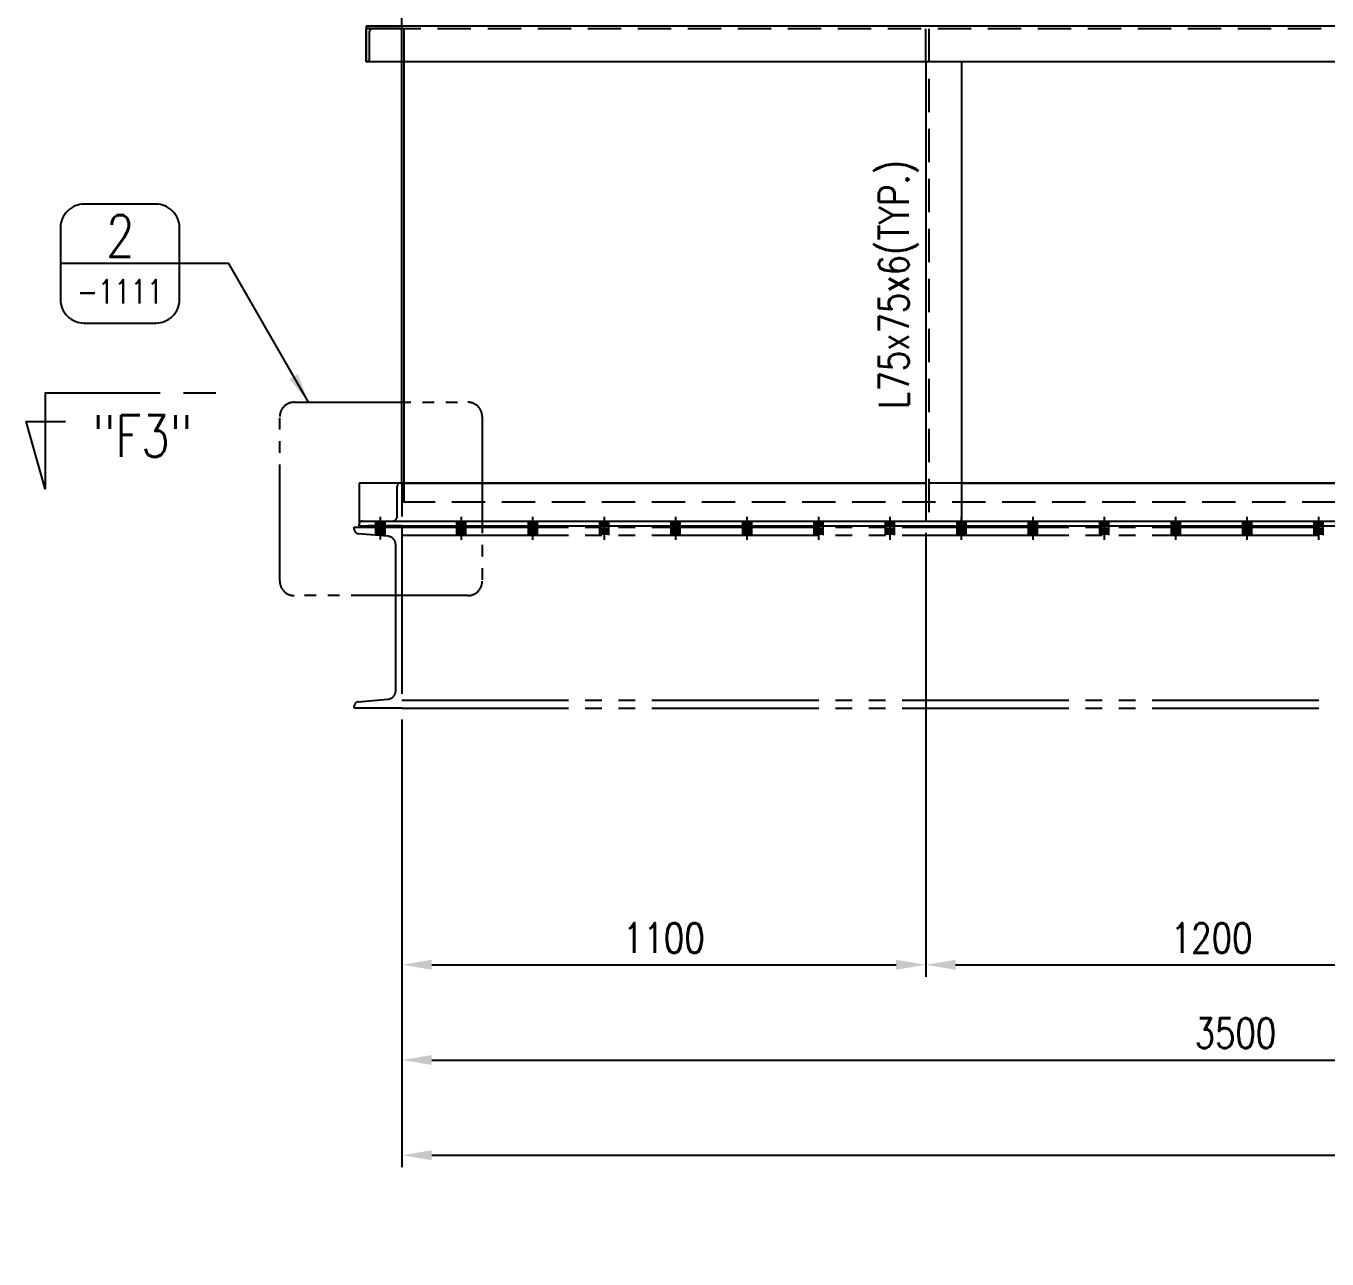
# Model space of a CAD drawing. Header units: millimetres. Extents: x 0 to 134087, y -49114 to 20834.
# Drawn here: x 120476 to 123207, y -41612 to -39022 of the extents above; entities that cross this region are included whole.
import ezdxf
from ezdxf.enums import TextEntityAlignment as Align

# ---------------------------------------------------------------- set-up
doc = ezdxf.new("R2010")
doc.units = ezdxf.units.MM
doc.header["$LTSCALE"] = 35
for name, pattern in [('JNK-CENTER', [34, 30, -1.5, 1, -1.5]), ('JNK-HIDDEN', [3, 2, -1]), ('JNK-PHANTOM', [15, 10, -1, 1, -1, 1, -1]), ('PH2', [15, 10, -1, 1, -1, 1, -1])]:
    doc.linetypes.add(name, pattern=pattern)
for name, color, linetype in [('CEN-R', 1, 'JNK-CENTER'), ('CON-C', 4, 'Continuous'), ('CON-G', 3, 'Continuous'), ('CON-W', 7, 'Continuous'), ('CON-Y', 2, 'Continuous'), ('det', 2, 'PH2'), ('Dim-W', 7, 'Continuous'), ('HID-Y', 2, 'JNK-HIDDEN'), ('PHA-M', 6, 'JNK-PHANTOM'), ('STL-OBJT', 7, 'Continuous'), ('TXTD-Y', 2, 'Continuous'), ('TXTN-G', 3, 'Continuous'), ('TXTT-C', 4, 'Continuous')]:
    doc.layers.add(name, color=color, linetype=linetype)
doc.styles.add('SIMPLEX', font='simplex.shx', dxfattribs={"width": 0.8})
doc.dimstyles.new('DIM25', dxfattribs={"dimscale": 25, "dimtxt": 2.5, "dimasz": 2.5, "dimexe": 1, "dimexo": 1, "dimgap": 1, "dimtad": 1, "dimdec": 1, "dimdsep": 46, "dimtxsty": 'SIMPLEX', "dimcen": 0, "dimclrt": 2, "dimazin": 2, "dimtfac": 1, "dimtdec": 1, "dimtix": 1, "dimtmove": 2, "dimatfit": 0, "dimfxl": 0.18, "dimtolj": 1, "dimtzin": 0, "dimarcsym": 0})

# ---------------------------------------------------------------- blocks, each defined once
blk = doc.blocks.new('det-tag')
at = {"layer": 'CON-Y'}
blk.add_line((5, 0), (-5, 0), dxfattribs=at)
blk.add_lwpolyline([(-3, -5), (3, -5, 0.414214), (5, -3), (5, 3, 0.414214), (3, 5), (-3, 5, 0.414214), (-5, 3), (-5, -3, 0.414214)], format="xyb", close=True, dxfattribs=at)
at = {"layer": 'CON-G', "style": 'SIMPLEX', "width": 0.8}
blk.add_attdef('TAG', text='', height=3.5, dxfattribs=at).set_placement((0.02, 0.58), align=Align.CENTER)
at = {"layer": 'CON-Y', "style": 'SIMPLEX', "width": 0.8}
blk.add_attdef('-8888', text='', height=2, dxfattribs=at).set_placement((0, -3.34), align=Align.CENTER)
blk = doc.blocks.new('*D3164')
at = {"layer": 'DEFPOINTS', "color": 0, "transparency": 16777216}
for p in [(122364.9, -40062.2), (121264.9, -40455.2), (122364.9, -40994.3)]:
    blk.add_point(p, dxfattribs=at)
at = {"layer": 'Dim-W', "color": 0, "lineweight": -2, "transparency": 16777216}
for p, q in [((122364.9, -40087.2), (122364.9, -41019.3)), ((121264.9, -40480.2), (121264.9, -41019.3)), ((121327.4, -40994.3), (122302.4, -40994.3))]:
    blk.add_line(p, q, dxfattribs=at)
at = {"layer": 'Dim-W', "color": 0, "transparency": 16777216}
for points in [[(121327.4, -40983.9), (121327.4, -41004.7), (121264.9, -40994.3)], [(122302.4, -40983.9), (122302.4, -41004.7), (122364.9, -40994.3)]]:
    blk.add_solid(points, dxfattribs=at)
at = {"layer": 'Dim-W', "color": 2, "transparency": 16777216, "insert": (121814.9, -40938), "char_height": 62.5, "attachment_point": 5, "style": 'SIMPLEX', "bg_fill": 3, "box_fill_scale": 1.1, "bg_fill_color": 256, "bg_fill_true_color": 13158600, "bg_fill_transparency": 0}
blk.add_mtext('\\A1;1100', dxfattribs=at)
blk = doc.blocks.new('*D3165')
at = {"layer": 'DEFPOINTS', "color": 0, "transparency": 16777216}
for p in [(122364.9, -40062.2), (123564.9, -40062.2), (123564.9, -40994.3)]:
    blk.add_point(p, dxfattribs=at)
at = {"layer": 'Dim-W', "color": 0, "lineweight": -2, "transparency": 16777216}
for p, q in [((122364.9, -40087.2), (122364.9, -41019.3)), ((123564.9, -40087.2), (123564.9, -41019.3)), ((122427.4, -40994.3), (123502.4, -40994.3))]:
    blk.add_line(p, q, dxfattribs=at)
at = {"layer": 'Dim-W', "color": 0, "transparency": 16777216}
for points in [[(122427.4, -40983.9), (122427.4, -41004.7), (122364.9, -40994.3)], [(123502.4, -40983.9), (123502.4, -41004.7), (123564.9, -40994.3)]]:
    blk.add_solid(points, dxfattribs=at)
at = {"layer": 'Dim-W', "color": 2, "transparency": 16777216, "insert": (122964.9, -40938), "char_height": 62.5, "attachment_point": 5, "style": 'SIMPLEX', "bg_fill": 3, "box_fill_scale": 1.1, "bg_fill_color": 256, "bg_fill_true_color": 13158600, "bg_fill_transparency": 0}
blk.add_mtext('\\A1;1200', dxfattribs=at)
blk = doc.blocks.new('*D3170')
at = {"layer": 'DEFPOINTS', "color": 0, "transparency": 16777216}
for p in [(121264.9, -40455.2), (124764.9, -40555.2), (124764.9, -41194.3)]:
    blk.add_point(p, dxfattribs=at)
at = {"layer": 'Dim-W', "color": 0, "lineweight": -2, "transparency": 16777216}
for p, q in [((121264.9, -40480.2), (121264.9, -41219.3)), ((124764.9, -40580.2), (124764.9, -41219.3)), ((121327.4, -41194.3), (124702.4, -41194.3))]:
    blk.add_line(p, q, dxfattribs=at)
at = {"layer": 'Dim-W', "color": 0, "transparency": 16777216}
for points in [[(121327.4, -41183.9), (121327.4, -41204.7), (121264.9, -41194.3)], [(124702.4, -41183.9), (124702.4, -41204.7), (124764.9, -41194.3)]]:
    blk.add_solid(points, dxfattribs=at)
at = {"layer": 'Dim-W', "color": 2, "transparency": 16777216, "insert": (123014.9, -41138), "char_height": 62.5, "attachment_point": 5, "style": 'SIMPLEX', "bg_fill": 3, "box_fill_scale": 1.1, "bg_fill_color": 256, "bg_fill_true_color": 13158600, "bg_fill_transparency": 0}
blk.add_mtext('\\A1;3500', dxfattribs=at)
blk = doc.blocks.new('*D3206')
at = {"layer": 'DEFPOINTS', "color": 0, "transparency": 16777216}
for p in [(121264.9, -40454.1), (128264.9, -40453.3), (128264.9, -41394.3)]:
    blk.add_point(p, dxfattribs=at)
at = {"layer": 'Dim-W', "color": 0, "lineweight": -2, "transparency": 16777216}
for p, q in [((121264.9, -40479.1), (121264.9, -41419.3)), ((128264.9, -40478.3), (128264.9, -41419.3)), ((121327.4, -41394.3), (128202.4, -41394.3))]:
    blk.add_line(p, q, dxfattribs=at)
at = {"layer": 'Dim-W', "color": 0, "transparency": 16777216}
for points in [[(121327.4, -41383.9), (121327.4, -41404.7), (121264.9, -41394.3)], [(128202.4, -41383.9), (128202.4, -41404.7), (128264.9, -41394.3)]]:
    blk.add_solid(points, dxfattribs=at)
at = {"layer": 'Dim-W', "color": 2, "transparency": 16777216, "char_height": 62.5, "attachment_point": 5, "style": 'SIMPLEX'}
for s, insert in [('\\A1;7000', (124764.9, -41338)), ('\\A1;(O/O CASING PL.)', (124764.9, -41466.9))]:
    blk.add_mtext(s, dxfattribs=dict(at, insert=insert))
blk = doc.blocks.new('SECMARK2')
at = {"layer": 'TXTT-C'}
blk.add_line((0, 0), (-2.72, 0), dxfattribs=at)
blk.add_lwpolyline([(-4.67, 0), (-14.32, 0), (-14.32, 8.05), (-15.93, 2.38), (-12.63, 2.38)], dxfattribs=at)
at = {"layer": 'TXTT-C', "style": 'SIMPLEX', "width": 1.17}
blk.add_attdef('TAG', text='', height=3.5, dxfattribs=at).set_placement((-7.82, 1.36), align=Align.CENTER)

msp = doc.modelspace()

# ---------------------------------------------------------------- hatches: boundary and pattern name
at = {"layer": 'Dim-W'}
h = msp.add_hatch(color=256, dxfattribs=at)
h.paths.add_polyline_path([(121219.8544, -40062.2481), (121210.3544, -40062.2481), (121210.3544, -40072.2481), (121219.8544, -40072.2481)])
h.paths.add_polyline_path([(121229.3544, -40062.2481), (121219.8544, -40062.2481), (121219.8544, -40072.2481), (121229.3544, -40072.2481)])
h.paths.add_polyline_path([(121219.8544, -40075.2481), (121210.3544, -40075.2481), (121210.3544, -40091.9231), (121219.8544, -40092.7543)])
h.paths.add_polyline_path([(121229.3544, -40075.2481), (121219.8544, -40075.2481), (121219.8544, -40092.7543), (121229.3544, -40093.5854)])

# ---------------------------------------------------------------- linework, layer by layer
at = {"layer": 'CEN-R'}
msp.add_line((121219.8544, -40101.2481), (121219.8544, -40053.2481), dxfattribs=at)
at = {"layer": 'CON-G'}
for p, q in [((121264.8544, -39022.2481), (121264.8544, -38023.2481)), ((128339.8544, -39022.2481), (121189.8544, -39022.2481)), ((121189.8544, -39022.2481), (121189.8544, -39097.2481)), ((128339.8544, -39097.2481), (121189.8544, -39097.2481)), ((121264.8544, -39982.2481), (121264.8544, -39097.2481)), ((121269.8544, -39982.2481), (121269.8544, -39097.2481)), ((122364.8544, -39097.2481), (122364.8544, -40062.2481)), ((122439.8544, -39097.2481), (122439.8544, -40062.2481)), ((122364.8544, -39982.2481), (121174.8544, -39982.2481)), ((121174.8544, -39982.2481), (121174.8544, -40072.2481)), ((121264.8544, -39982.2481), (122364.8544, -39982.2481)), ((122439.8544, -39982.2481), (123564.8544, -39982.2481)), ((123276.8544, -39982.2481), (122439.8544, -39982.2481)), ((121174.8544, -40062.2481), (128354.8544, -40062.2481)), ((121174.8544, -40072.2481), (128354.8544, -40072.2481))]:
    msp.add_line(p, q, dxfattribs=at)
at = {"layer": 'det', "ltscale": 0.7}
msp.add_lwpolyline([(121038.4813, -39812.6653), (121403.3961, -39812.6653, -0.414213562), (121433.3961, -39842.6653), (121433.3961, -40188.5995, -0.414213562), (121403.3961, -40218.5995), (121038.4813, -40218.5995, -0.414213562), (121008.4813, -40188.5995), (121008.4813, -39842.6653, -0.414213562)], format="xyb", close=True, dxfattribs=at)
at = {"layer": 'HID-Y'}
for p, q in [((128339.8544, -39028.2481), (121189.8544, -39028.2481)), ((121264.8544, -39097.2481), (121264.8544, -39022.2481)), ((121269.8544, -39097.2481), (121269.8544, -39022.2481)), ((122364.8544, -39097.2481), (122364.8544, -39028.2481)), ((122370.8544, -39028.2481), (122370.8544, -40062.2481)), ((121269.8544, -40022.2481), (121269.8544, -39982.2481)), ((122439.8544, -39982.2481), (122364.8544, -39982.2481)), ((128264.8544, -40022.2481), (121264.8544, -40022.2481)), ((121210.3544, -40072.2481), (121210.3544, -40062.2481)), ((121229.3544, -40072.2481), (121229.3544, -40062.2481)), ((121210.3544, -40091.9231), (121210.3544, -40075.2481)), ((121229.3544, -40093.5854), (121229.3544, -40075.2481))]:
    msp.add_line(p, q, dxfattribs=at)
for points in [[(121189.8544, -39022.2481), (121264.8544, -39022.2481), (121264.8544, -39024.2481, -0.414213562), (121260.8544, -39028.2481), (121204.3544, -39028.2481, 0.414213562), (121195.8544, -39036.7481), (121195.8544, -39093.2481, -0.414213562), (121191.8544, -39097.2481), (121189.8544, -39097.2481)], [(121264.8544, -40072.2481), (121174.8544, -40072.2481), (121174.8544, -40069.2481, -0.414213562), (121181.8544, -40062.2481), (121244.8544, -40062.2481, 0.414213562), (121254.8544, -40052.2481), (121254.8544, -39989.2481, -0.414213562), (121261.8544, -39982.2481), (121264.8544, -39982.2481)]]:
    msp.add_lwpolyline(points, format="xyb", close=True, dxfattribs=at)
at = {"layer": 'PHA-M'}
for p, q in [((121264.8544, -40075.2481), (128264.8544, -40075.2481)), ((121264.8544, -40091.7481), (128264.8544, -40091.7481)), ((121264.8544, -40438.7481), (128264.8544, -40438.7481)), ((121264.8544, -40455.2481), (128264.8544, -40455.2481))]:
    msp.add_line(p, q, dxfattribs=at)
msp.add_lwpolyline([(121264.8544, -40075.2481), (121264.8544, -40455.2481), (121164.8544, -40455.2481), (121164.8544, -40450.8009, -0.388878732), (121173.07, -40441.8351), (121235.4232, -40436.3799, 0.388878732), (121251.8544, -40418.4484), (121251.8544, -40112.0479, 0.388878732), (121235.4232, -40094.1164), (121173.07, -40088.6612, -0.388878732), (121164.8544, -40079.6954), (121164.8544, -40075.2481)], format="xyb", close=True, dxfattribs=at)

# ---------------------------------------------------------------- block references
at = {"layer": 'CON-W'}
ref = msp.add_blockref('SECMARK2', (120873.8941, -39793.2867), dxfattribs=dict(at, xscale=-25, yscale=25, zscale=25, rotation=180))
ref.add_attrib('TAG', '"F3"', (120615.2925, -39926.9534), dxfattribs={"layer": 'CON-C', "height": 87.5, "style": 'SIMPLEX', "width": 0.8})
at = {"layer": 'det', "ltscale": 0.7}
ref = msp.add_blockref('det-tag', (120672.971, -39521.3202), dxfattribs=dict(at, xscale=25, yscale=25, zscale=25))
ref.add_attrib('TAG', '2', dxfattribs={"layer": 'TXTN-G', "height": 87.5, "style": 'SIMPLEX', "width": 0.8}).set_placement((120673.5543, -39506.8202), align=Align.CENTER)
ref.add_attrib('-8888', '-1111', dxfattribs={"layer": 'TXTD-Y', "height": 50, "style": 'SIMPLEX', "width": 0.8}).set_placement((120672.971, -39604.8202), align=Align.CENTER)

# ---------------------------------------------------------------- texts
at = {"layer": 'CON-Y', "style": 'SIMPLEX', "width": 0.8}
msp.add_text('L75x75x6(TYP.)', height=62.5, rotation=90, dxfattribs=at).set_placement((122328.9089, -39826.7829))

# ---------------------------------------------------------------- leaders
at = {"layer": 'STL-OBJT'}
msp.add_leader([(121068.7757, -39812.6653), (120901.2614, -39521.3202), (120797.971, -39521.3202)], dimstyle='DIM25', dxfattribs=at)

# ---------------------------------------------------------------- next in the draw order: dimensions: what is measured, and where the dimension line sits
at = {"layer": 'Dim-W'}
dim = msp.add_linear_dim(base=(122364.8544, -40994.2964), p1=(121264.8544, -40455.2481), p2=(122364.8544, -40062.2481), dimstyle='DIM25', override={"dimdec": 0, "dimtdec": 0, "dimtix": 0, "dimtmove": 0, "dimatfit": 2, "dimtfill": 1}, dxfattribs=at)
dim.commit()
dim.dimension.update_dxf_attribs({"geometry": '*D3164', "text_midpoint": (121814.8544, -40994.2964), "dimtype": 160})

# ---------------------------------------------------------------- next in the draw order: hatches: boundary and pattern name
h = msp.add_hatch(color=256, dxfattribs=at)
h.paths.add_polyline_path([(121389.8544, -40062.2481), (121380.3544, -40062.2481), (121380.3544, -40072.2481), (121389.8544, -40072.2481)])
h.paths.add_polyline_path([(121399.3544, -40062.2481), (121389.8544, -40062.2481), (121389.8544, -40072.2481), (121399.3544, -40072.2481)])
h.paths.add_polyline_path([(121389.8544, -40075.2481), (121380.3544, -40075.2481), (121380.3544, -40091.7481), (121389.8544, -40091.7481)])
h.paths.add_polyline_path([(121399.3544, -40075.2481), (121389.8544, -40075.2481), (121389.8544, -40091.7481), (121399.3544, -40091.7481)])
h = msp.add_hatch(color=256, dxfattribs=at)
h.paths.add_polyline_path([(121539.8544, -40062.2481), (121530.3544, -40062.2481), (121530.3544, -40072.2481), (121539.8544, -40072.2481)])
h.paths.add_polyline_path([(121549.3544, -40062.2481), (121539.8544, -40062.2481), (121539.8544, -40072.2481), (121549.3544, -40072.2481)])
h.paths.add_polyline_path([(121539.8544, -40075.2481), (121530.3544, -40075.2481), (121530.3544, -40091.7481), (121539.8544, -40091.7481)])
h.paths.add_polyline_path([(121549.3544, -40075.2481), (121539.8544, -40075.2481), (121539.8544, -40091.7481), (121549.3544, -40091.7481)])
h = msp.add_hatch(color=256, dxfattribs=at)
h.paths.add_polyline_path([(121689.8544, -40062.2481), (121680.3544, -40062.2481), (121680.3544, -40072.2481), (121689.8544, -40072.2481)])
h.paths.add_polyline_path([(121699.3544, -40062.2481), (121689.8544, -40062.2481), (121689.8544, -40072.2481), (121699.3544, -40072.2481)])
h.paths.add_polyline_path([(121689.8544, -40075.2481), (121680.3544, -40075.2481), (121680.3544, -40091.7481), (121689.8544, -40091.7481)])
h.paths.add_polyline_path([(121699.3544, -40075.2481), (121689.8544, -40075.2481), (121689.8544, -40091.7481), (121699.3544, -40091.7481)])
h = msp.add_hatch(color=256, dxfattribs=at)
h.paths.add_polyline_path([(121839.8544, -40062.2481), (121830.3544, -40062.2481), (121830.3544, -40072.2481), (121839.8544, -40072.2481)])
h.paths.add_polyline_path([(121849.3544, -40062.2481), (121839.8544, -40062.2481), (121839.8544, -40072.2481), (121849.3544, -40072.2481)])
h.paths.add_polyline_path([(121839.8544, -40075.2481), (121830.3544, -40075.2481), (121830.3544, -40091.7481), (121839.8544, -40091.7481)])
h.paths.add_polyline_path([(121849.3544, -40075.2481), (121839.8544, -40075.2481), (121839.8544, -40091.7481), (121849.3544, -40091.7481)])
h = msp.add_hatch(color=256, dxfattribs=at)
h.paths.add_polyline_path([(121989.8544, -40062.2481), (121980.3544, -40062.2481), (121980.3544, -40072.2481), (121989.8544, -40072.2481)])
h.paths.add_polyline_path([(121999.3544, -40062.2481), (121989.8544, -40062.2481), (121989.8544, -40072.2481), (121999.3544, -40072.2481)])
h.paths.add_polyline_path([(121989.8544, -40075.2481), (121980.3544, -40075.2481), (121980.3544, -40091.7481), (121989.8544, -40091.7481)])
h.paths.add_polyline_path([(121999.3544, -40075.2481), (121989.8544, -40075.2481), (121989.8544, -40091.7481), (121999.3544, -40091.7481)])
h = msp.add_hatch(color=256, dxfattribs=at)
h.paths.add_polyline_path([(122139.8544, -40062.2481), (122130.3544, -40062.2481), (122130.3544, -40072.2481), (122139.8544, -40072.2481)])
h.paths.add_polyline_path([(122149.3544, -40062.2481), (122139.8544, -40062.2481), (122139.8544, -40072.2481), (122149.3544, -40072.2481)])
h.paths.add_polyline_path([(122139.8544, -40075.2481), (122130.3544, -40075.2481), (122130.3544, -40091.7481), (122139.8544, -40091.7481)])
h.paths.add_polyline_path([(122149.3544, -40075.2481), (122139.8544, -40075.2481), (122139.8544, -40091.7481), (122149.3544, -40091.7481)])
h = msp.add_hatch(color=256, dxfattribs=at)
h.paths.add_polyline_path([(122289.8544, -40062.2481), (122280.3544, -40062.2481), (122280.3544, -40072.2481), (122289.8544, -40072.2481)])
h.paths.add_polyline_path([(122299.3544, -40062.2481), (122289.8544, -40062.2481), (122289.8544, -40072.2481), (122299.3544, -40072.2481)])
h.paths.add_polyline_path([(122289.8544, -40075.2481), (122280.3544, -40075.2481), (122280.3544, -40091.7481), (122289.8544, -40091.7481)])
h.paths.add_polyline_path([(122299.3544, -40075.2481), (122289.8544, -40075.2481), (122289.8544, -40091.7481), (122299.3544, -40091.7481)])

# ---------------------------------------------------------------- next in the draw order: linework, layer by layer
at = {"layer": 'CEN-R'}
for p, q in [((121389.8544, -40101.7481), (121389.8544, -40053.2481)), ((121539.8544, -40101.7481), (121539.8544, -40053.2481)), ((121689.8544, -40101.7481), (121689.8544, -40053.2481)), ((121839.8544, -40101.7481), (121839.8544, -40053.2481)), ((121989.8544, -40101.7481), (121989.8544, -40053.2481)), ((122139.8544, -40101.7481), (122139.8544, -40053.2481)), ((122289.8544, -40101.7481), (122289.8544, -40053.2481))]:
    msp.add_line(p, q, dxfattribs=at)
at = {"layer": 'HID-Y'}
for p, q in [((121380.3544, -40072.2481), (121380.3544, -40062.2481)), ((121399.3544, -40072.2481), (121399.3544, -40062.2481)), ((121530.3544, -40072.2481), (121530.3544, -40062.2481)), ((121549.3544, -40072.2481), (121549.3544, -40062.2481)), ((121680.3544, -40072.2481), (121680.3544, -40062.2481)), ((121699.3544, -40072.2481), (121699.3544, -40062.2481)), ((121830.3544, -40072.2481), (121830.3544, -40062.2481)), ((121849.3544, -40072.2481), (121849.3544, -40062.2481)), ((121980.3544, -40072.2481), (121980.3544, -40062.2481)), ((121999.3544, -40072.2481), (121999.3544, -40062.2481)), ((122130.3544, -40072.2481), (122130.3544, -40062.2481)), ((122149.3544, -40072.2481), (122149.3544, -40062.2481)), ((122280.3544, -40072.2481), (122280.3544, -40062.2481)), ((122299.3544, -40072.2481), (122299.3544, -40062.2481)), ((121380.3544, -40091.7481), (121380.3544, -40075.2481)), ((121399.3544, -40091.7481), (121399.3544, -40075.2481)), ((121530.3544, -40091.7481), (121530.3544, -40075.2481)), ((121549.3544, -40091.7481), (121549.3544, -40075.2481)), ((121680.3544, -40091.7481), (121680.3544, -40075.2481)), ((121699.3544, -40091.7481), (121699.3544, -40075.2481)), ((121830.3544, -40091.7481), (121830.3544, -40075.2481)), ((121849.3544, -40091.7481), (121849.3544, -40075.2481)), ((121980.3544, -40091.7481), (121980.3544, -40075.2481)), ((121999.3544, -40091.7481), (121999.3544, -40075.2481)), ((122130.3544, -40091.7481), (122130.3544, -40075.2481)), ((122149.3544, -40091.7481), (122149.3544, -40075.2481)), ((122280.3544, -40091.7481), (122280.3544, -40075.2481)), ((122299.3544, -40091.7481), (122299.3544, -40075.2481))]:
    msp.add_line(p, q, dxfattribs=at)

# ---------------------------------------------------------------- next in the draw order: dimensions: what is measured, and where the dimension line sits
at = {"layer": 'Dim-W'}
dim = msp.add_linear_dim(base=(123564.8544, -40994.2964), p1=(122364.8544, -40062.2481), p2=(123564.8544, -40062.2481), dimstyle='DIM25', override={"dimdec": 0, "dimtdec": 0, "dimtix": 0, "dimatfit": 2, "dimtfill": 1}, dxfattribs=at)
dim.commit()
dim.dimension.update_dxf_attribs({"geometry": '*D3165', "text_midpoint": (122964.8544, -40938.0464)})

# ---------------------------------------------------------------- next in the draw order: hatches: boundary and pattern name
h = msp.add_hatch(color=256, dxfattribs=at)
h.paths.add_polyline_path([(122439.8544, -40062.2481), (122430.3544, -40062.2481), (122430.3544, -40072.2481), (122439.8544, -40072.2481)])
h.paths.add_polyline_path([(122449.3544, -40062.2481), (122439.8544, -40062.2481), (122439.8544, -40072.2481), (122449.3544, -40072.2481)])
h.paths.add_polyline_path([(122439.8544, -40075.2481), (122430.3544, -40075.2481), (122430.3544, -40091.7481), (122439.8544, -40091.7481)])
h.paths.add_polyline_path([(122449.3544, -40075.2481), (122439.8544, -40075.2481), (122439.8544, -40091.7481), (122449.3544, -40091.7481)])
h = msp.add_hatch(color=256, dxfattribs=at)
h.paths.add_polyline_path([(122589.8544, -40062.2481), (122580.3544, -40062.2481), (122580.3544, -40072.2481), (122589.8544, -40072.2481)])
h.paths.add_polyline_path([(122599.3544, -40062.2481), (122589.8544, -40062.2481), (122589.8544, -40072.2481), (122599.3544, -40072.2481)])
h.paths.add_polyline_path([(122589.8544, -40075.2481), (122580.3544, -40075.2481), (122580.3544, -40091.7481), (122589.8544, -40091.7481)])
h.paths.add_polyline_path([(122599.3544, -40075.2481), (122589.8544, -40075.2481), (122589.8544, -40091.7481), (122599.3544, -40091.7481)])
h = msp.add_hatch(color=256, dxfattribs=at)
h.paths.add_polyline_path([(122739.8544, -40062.2481), (122730.3544, -40062.2481), (122730.3544, -40072.2481), (122739.8544, -40072.2481)])
h.paths.add_polyline_path([(122749.3544, -40062.2481), (122739.8544, -40062.2481), (122739.8544, -40072.2481), (122749.3544, -40072.2481)])
h.paths.add_polyline_path([(122739.8544, -40075.2481), (122730.3544, -40075.2481), (122730.3544, -40091.7481), (122739.8544, -40091.7481)])
h.paths.add_polyline_path([(122749.3544, -40075.2481), (122739.8544, -40075.2481), (122739.8544, -40091.7481), (122749.3544, -40091.7481)])
h = msp.add_hatch(color=256, dxfattribs=at)
h.paths.add_polyline_path([(122889.8544, -40062.2481), (122880.3544, -40062.2481), (122880.3544, -40072.2481), (122889.8544, -40072.2481)])
h.paths.add_polyline_path([(122899.3544, -40062.2481), (122889.8544, -40062.2481), (122889.8544, -40072.2481), (122899.3544, -40072.2481)])
h.paths.add_polyline_path([(122889.8544, -40075.2481), (122880.3544, -40075.2481), (122880.3544, -40091.7481), (122889.8544, -40091.7481)])
h.paths.add_polyline_path([(122899.3544, -40075.2481), (122889.8544, -40075.2481), (122889.8544, -40091.7481), (122899.3544, -40091.7481)])
h = msp.add_hatch(color=256, dxfattribs=at)
h.paths.add_polyline_path([(123039.8544, -40062.2481), (123030.3544, -40062.2481), (123030.3544, -40072.2481), (123039.8544, -40072.2481)])
h.paths.add_polyline_path([(123049.3544, -40062.2481), (123039.8544, -40062.2481), (123039.8544, -40072.2481), (123049.3544, -40072.2481)])
h.paths.add_polyline_path([(123039.8544, -40075.2481), (123030.3544, -40075.2481), (123030.3544, -40091.7481), (123039.8544, -40091.7481)])
h.paths.add_polyline_path([(123049.3544, -40075.2481), (123039.8544, -40075.2481), (123039.8544, -40091.7481), (123049.3544, -40091.7481)])
h = msp.add_hatch(color=256, dxfattribs=at)
h.paths.add_polyline_path([(123189.8544, -40062.2481), (123180.3544, -40062.2481), (123180.3544, -40072.2481), (123189.8544, -40072.2481)])
h.paths.add_polyline_path([(123199.3544, -40062.2481), (123189.8544, -40062.2481), (123189.8544, -40072.2481), (123199.3544, -40072.2481)])
h.paths.add_polyline_path([(123189.8544, -40075.2481), (123180.3544, -40075.2481), (123180.3544, -40091.7481), (123189.8544, -40091.7481)])
h.paths.add_polyline_path([(123199.3544, -40075.2481), (123189.8544, -40075.2481), (123189.8544, -40091.7481), (123199.3544, -40091.7481)])

# ---------------------------------------------------------------- next in the draw order: linework, layer by layer
at = {"layer": 'CEN-R'}
for p, q in [((122439.8544, -40101.7481), (122439.8544, -40053.2481)), ((122589.8544, -40101.7481), (122589.8544, -40053.2481)), ((122739.8544, -40101.7481), (122739.8544, -40053.2481)), ((122889.8544, -40101.7481), (122889.8544, -40053.2481)), ((123039.8544, -40101.7481), (123039.8544, -40053.2481)), ((123189.8544, -40101.7481), (123189.8544, -40053.2481))]:
    msp.add_line(p, q, dxfattribs=at)
at = {"layer": 'HID-Y'}
for p, q in [((122430.3544, -40072.2481), (122430.3544, -40062.2481)), ((122449.3544, -40072.2481), (122449.3544, -40062.2481)), ((122580.3544, -40072.2481), (122580.3544, -40062.2481)), ((122599.3544, -40072.2481), (122599.3544, -40062.2481)), ((122730.3544, -40072.2481), (122730.3544, -40062.2481)), ((122749.3544, -40072.2481), (122749.3544, -40062.2481)), ((122880.3544, -40072.2481), (122880.3544, -40062.2481)), ((122899.3544, -40072.2481), (122899.3544, -40062.2481)), ((123030.3544, -40072.2481), (123030.3544, -40062.2481)), ((123049.3544, -40072.2481), (123049.3544, -40062.2481)), ((123180.3544, -40072.2481), (123180.3544, -40062.2481)), ((123199.3544, -40072.2481), (123199.3544, -40062.2481)), ((122430.3544, -40091.7481), (122430.3544, -40075.2481)), ((122449.3544, -40091.7481), (122449.3544, -40075.2481)), ((122580.3544, -40091.7481), (122580.3544, -40075.2481)), ((122599.3544, -40091.7481), (122599.3544, -40075.2481)), ((122730.3544, -40091.7481), (122730.3544, -40075.2481)), ((122749.3544, -40091.7481), (122749.3544, -40075.2481)), ((122880.3544, -40091.7481), (122880.3544, -40075.2481)), ((122899.3544, -40091.7481), (122899.3544, -40075.2481)), ((123030.3544, -40091.7481), (123030.3544, -40075.2481)), ((123049.3544, -40091.7481), (123049.3544, -40075.2481)), ((123180.3544, -40091.7481), (123180.3544, -40075.2481)), ((123199.3544, -40091.7481), (123199.3544, -40075.2481))]:
    msp.add_line(p, q, dxfattribs=at)

# ---------------------------------------------------------------- next in the draw order: dimensions: what is measured, and where the dimension line sits
at = {"layer": 'Dim-W'}
dim = msp.add_linear_dim(base=(124764.8544, -41194.2964), p1=(121264.8544, -40455.2481), p2=(124764.8544, -40555.2481), dimstyle='DIM25', override={"dimdec": 0, "dimtdec": 0, "dimtix": 0, "dimtmove": 0, "dimatfit": 2, "dimtfill": 1}, dxfattribs=at)
dim.commit()
dim.dimension.update_dxf_attribs({"geometry": '*D3170', "text_midpoint": (123014.8544, -41194.2964), "dimtype": 160})

# ---------------------------------------------------------------- next in the draw order: dimensions: what is measured, and where the dimension line sits
dim = msp.add_linear_dim(base=(128264.8544, -41394.2964), p1=(121264.8544, -40454.1401), p2=(128264.8544, -40453.2657), text='<>\\X(O/O CASING PL.)', dimstyle='DIM25', dxfattribs=at)
dim.commit()
dim.dimension.update_dxf_attribs({"geometry": '*D3206', "text_midpoint": (124764.8544, -41394.2964)})

doc.saveas('drawing.dxf')
